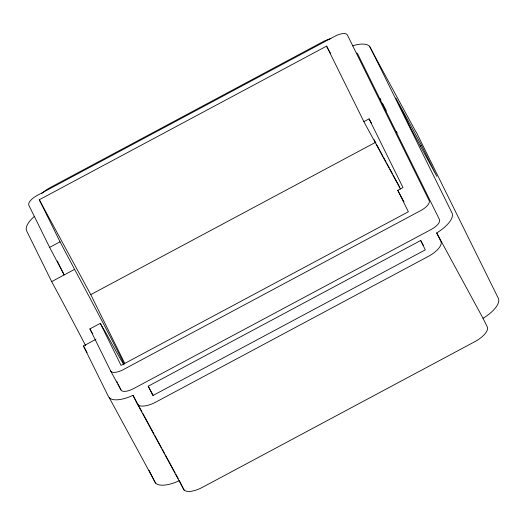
<?xml version="1.0" encoding="UTF-8"?>
<svg xmlns="http://www.w3.org/2000/svg" width="525" height="525" viewBox="0 0 525 525"><rect width="100%" height="100%" fill="white"/><g stroke="black" fill="none" stroke-linecap="round" stroke-linejoin="round"><path stroke-width="0.79" d="M124.005 363.976A90.753 1.306 61.9 0 0 74.583 269.364L60.04 241.808L39.277 199.756L326.576 46.128L330.474 53.314M57.284 260.984L64.168 274.929L49.632 247.38L60.04 241.808M85.706 345.758A90.753 1.306 61.9 0 0 51.68 281.61L74.583 269.364M400.477 189.085L363.864 121.649L369.068 118.867L371.392 123.139M124.799 363.503L90.779 294.61L375.907 142.137M420.197 146.199L421.568 145.464L395.824 98.044L411.075 128.94L436.826 176.361L421.568 145.464M356.79 53.045A11.806 4.784 -28.5 0 1 357.689 53.963L439.484 219.607A11.806 4.784 -28.5 0 1 431.189 229.464L133.488 388.658A11.806 4.784 -28.5 0 1 120.96 389.931L110.657 370.965L89.893 328.912L100.301 323.341L106.365 333.729A90.753 1.306 61.9 0 0 123.959 364.816M141.96 411.823L133.002 395.325A25.974 10.52 -28.5 0 1 108.465 396.611L83.462 345.975L95.957 339.301M100.301 323.341L121.065 365.4L408.365 211.765L397.766 190.312L402.977 187.53L369.068 118.867M420.689 240.502L425.309 249.867L152.854 395.561L148.227 386.197L420.689 240.502L423.413 245.529M89.893 328.912L92.722 333.756M369.377 46.161L415.728 131.526A25.974 10.52 -28.5 0 1 416.535 132.654L498.323 298.292A25.974 10.52 -28.5 0 1 483.033 318.301L487.272 326.878A17.706 7.173 -28.5 0 1 474.836 341.67L202.381 487.364A17.706 7.173 -28.5 0 1 183.586 489.274L179.353 480.69A25.974 10.52 -28.5 0 1 154.816 481.983L149.028 470.256M352.485 45.878A25.974 10.52 -28.5 0 1 370.184 47.283L451.973 212.927A25.974 10.52 -28.5 0 1 436.682 232.936L483.033 318.301M376.353 144.099L383.001 156.345M383.782 157.789L386.131 162.107M386.912 163.551L389.255 167.875M390.042 169.312L392.385 173.637M393.166 175.074L399.82 187.327M397.766 190.312L404.014 201.81M148.227 386.197L153.293 395.522M39.277 199.756L90.779 294.61M142.734 413.26L154.035 434.063M154.809 435.501L161.431 447.694M162.212 449.131L164.548 453.429M165.329 454.867L175.068 472.802M175.842 474.233L178.178 478.538M137.786 404.677L184.137 490.042M109.272 397.74L155.623 483.105M380.152 98.51L380.881 99.98M382.692 103.642L386.308 110.972M396.447 131.499L397.169 132.969M436.682 232.936L440.921 241.513A17.706 7.173 -28.5 0 1 428.485 256.298L156.03 401.992A17.706 7.173 -28.5 0 1 137.235 403.909L133.002 395.325M374.181 139.702L375.624 142.636M326.576 46.128L363.864 121.649M116.609 381.13L117.338 382.594M118.059 384.064L120.96 389.931M49.632 247.38L28.868 205.321A11.806 4.784 -28.5 0 1 37.157 195.464L334.865 36.271A11.806 4.784 -28.5 0 1 347.392 34.998L429.181 200.635A11.806 4.784 -28.5 0 1 420.892 210.492L123.185 369.685A11.806 4.784 -28.5 0 1 110.657 370.965M51.68 281.61L26.677 230.974A25.974 10.52 -28.5 0 1 34.092 216.674M87.052 352.498A90.753 1.306 61.9 0 1 83.462 345.975M41.783 193.548A17.706 7.173 -28.5 0 1 50.164 187.596L322.619 41.902A17.706 7.173 -28.5 0 1 330.855 38.587"/></g></svg>
